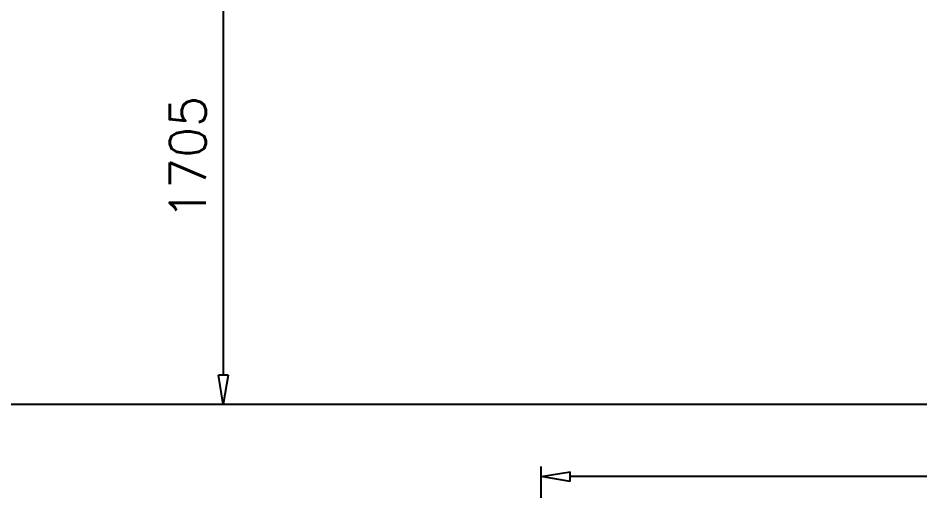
# Model space of a CAD drawing. Header units: millimetres. Extents: x 331487 to 517269, y 198509 to 399936.
# Drawn here: x 422995 to 426114, y 322789 to 324450 of the extents above; entities that cross this region are included whole.
import ezdxf

# ---------------------------------------------------------------- set-up
doc = ezdxf.new("R2010")
doc.units = ezdxf.units.MM
doc.header["$MEASUREMENT"] = 0
doc.layers.add('FOOTING', color=5, linetype='Continuous')
doc.styles.add('RO', font='romans.shx', dxfattribs={"height": 125})

# ---------------------------------------------------------------- blocks, each defined once
blk = doc.blocks.new('_ClosedBlank')
at = {"color": 0, "linetype": 'ByBlock', "lineweight": -2}
for p, q in [((-1, 0.167), (0, 0)), ((-1, 0.167), (-1, -0.167)), ((0, 0), (-1, -0.167))]:
    blk.add_line(p, q, dxfattribs=at)

msp = doc.modelspace()

# ---------------------------------------------------------------- linework, layer by layer
at = {"layer": 'FOOTING', "color": 4}
for p, q in [((423704.3, 324718.5), (423704.3, 323213.5)), ((424804.3, 322788.5), (424804.3, 322897.4)), ((429244.3, 322862.4), (424904.3, 322862.4))]:
    msp.add_line(p, q, dxfattribs=at)
at = {"layer": 'FOOTING'}
msp.add_line((419869.3, 323113.5), (427769.3, 323113.5), dxfattribs=at)

# ---------------------------------------------------------------- block references
at = {"layer": 'FOOTING', "color": 4, "xscale": 100, "yscale": 100, "zscale": 100}
for p, rotation in [((423704.3, 323113.5), 270), ((424804.3, 322862.4), 180.0000000000022)]:
    msp.add_blockref('_ClosedBlank', p, dxfattribs=dict(at, rotation=rotation))

# ---------------------------------------------------------------- texts
at = {"layer": 'FOOTING', "color": 3, "insert": (423581.8, 323966), "char_height": 125, "attachment_point": 5, "rotation": 90, "style": 'RO'}
msp.add_mtext('1705', dxfattribs=at)

doc.saveas('drawing.dxf')
